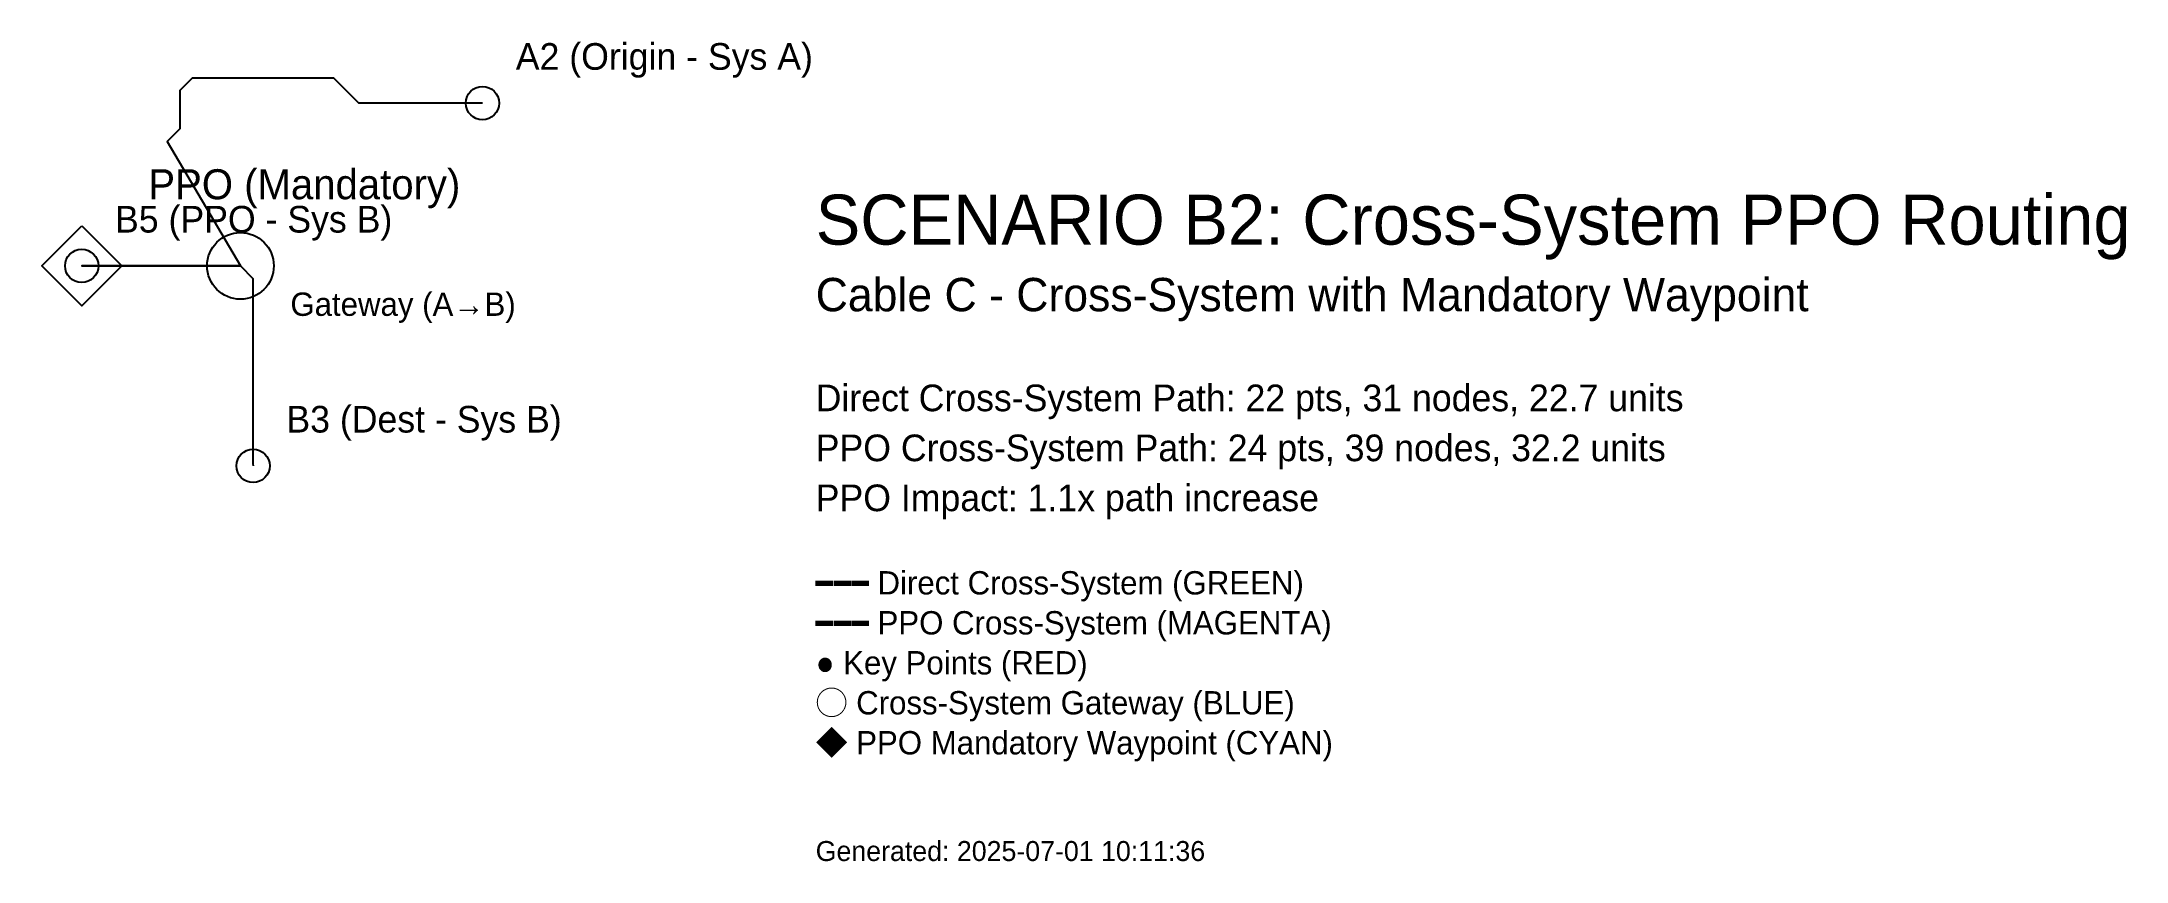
# Model space of a CAD drawing. Header units: metres. Extents: x 169.7 to 232.3, y -9.5 to 15.1.
import ezdxf

# ---------------------------------------------------------------- set-up
doc = ezdxf.new("R2010")
doc.units = ezdxf.units.M
for name, color, linetype in [('DIRECT_PATH', 3, 'Continuous'), ('GATEWAY', 5, 'Continuous'), ('KEY_POINTS', 1, 'Continuous'), ('LEGEND', 7, 'Continuous'), ('PPO_MARKER', 4, 'Continuous'), ('PPO_PATH', 6, 'Continuous'), ('TEXT', 7, 'Continuous')]:
    doc.layers.add(name, color=color, linetype=linetype)

msp = doc.modelspace()

# ---------------------------------------------------------------- linework, layer by layer
at = {"layer": 'DIRECT_PATH'}
msp.add_polyline3d([(182.946, 13.304, 157.295), (179.234, 13.304, 157.295), (178.858, 13.68, 157.295), (178.482, 14.056, 157.295), (177.381, 14.056, 157.295), (177.202, 14.056, 157.221), (176.958, 14.056, 156.977), (176.709, 14.056, 156.874), (174.237, 14.056, 156.874), (173.861, 13.68, 156.874), (173.861, 13.375, 156.874), (173.861, 13.126, 156.77), (173.861, 13.092, 156.737), (173.861, 12.843, 156.634), (173.861, 12.53, 156.634), (173.485, 12.154, 156.634), (175.682, 8.418, 153.96), (176.058, 8.042, 153.96), (176.058, 7.592, 153.96), (176.058, 2.924, 153.96), (176.058, 2.474, 153.96), (176.062, 2.416, 153.96)], dxfattribs=at)
at = {"layer": 'GATEWAY'}
msp.add_circle((175.682, 8.418, 153.96), 1, dxfattribs=at)
at = {"layer": 'KEY_POINTS'}
for centre in [(182.946, 13.304, 157.295), (170.919, 8.418, 153.96), (176.062, 2.416, 153.96)]:
    msp.add_circle(centre, 0.5, dxfattribs=at)
at = {"layer": 'PPO_MARKER'}
msp.add_polyline3d([(170.919, 9.618, 153.96), (172.119, 8.418, 153.96), (170.919, 7.218, 153.96), (169.719, 8.418, 153.96), (170.919, 9.618, 153.96)], dxfattribs=at)
at = {"layer": 'PPO_PATH'}
msp.add_polyline3d([(182.946, 13.304, 157.295), (179.234, 13.304, 157.295), (178.858, 13.68, 157.295), (178.482, 14.056, 157.295), (177.381, 14.056, 157.295), (177.202, 14.056, 157.221), (176.958, 14.056, 156.977), (176.709, 14.056, 156.874), (174.237, 14.056, 156.874), (173.861, 13.68, 156.874), (173.861, 13.375, 156.874), (173.861, 13.126, 156.77), (173.861, 13.092, 156.737), (173.861, 12.843, 156.634), (173.861, 12.53, 156.634), (173.485, 12.154, 156.634), (175.682, 8.418, 153.96), (170.919, 8.418, 153.96), (175.682, 8.418, 153.96), (176.058, 8.042, 153.96), (176.058, 7.592, 153.96), (176.058, 2.924, 153.96), (176.058, 2.474, 153.96), (176.062, 2.416, 153.96)], dxfattribs=at)

# ---------------------------------------------------------------- texts
at = {"layer": 'LEGEND'}
for s, height, p in [('SCENARIO B2: Cross-System PPO Routing', 1.5, (192.946, 9.056, 157.295)), ('Cable C - Cross-System with Mandatory Waypoint', 1, (192.946, 7.056, 157.295)), ('Direct Cross-System Path: 22 pts, 31 nodes, 22.7 units', 0.8, (192.946, 4.056, 157.295)), ('PPO Cross-System Path: 24 pts, 39 nodes, 32.2 units', 0.8, (192.946, 2.556, 157.295)), ('PPO Impact: 1.1x path increase', 0.8, (192.946, 1.056, 157.295)), ('━━━ Direct Cross-System (GREEN)', 0.7, (192.946, -1.444, 157.295)), ('━━━ PPO Cross-System (MAGENTA)', 0.7, (192.946, -2.644, 157.295)), ('● Key Points (RED)', 0.7, (192.946, -3.844, 157.295)), ('◯ Cross-System Gateway (BLUE)', 0.7, (192.946, -5.044, 157.295)), ('◆ PPO Mandatory Waypoint (CYAN)', 0.7, (192.946, -6.244, 157.295)), ('Generated: 2025-07-01 10:11:36', 0.6, (192.946, -9.444, 157.295))]:
    msp.add_text(s, height=height, dxfattribs=at).set_placement(p)
at = {"layer": 'TEXT'}
for s, height, p in [('A2 (Origin - Sys A)', 0.8, (183.946, 14.304, 157.295)), ('PPO (Mandatory)', 0.9, (172.919, 10.418, 153.96)), ('B5 (PPO - Sys B)', 0.8, (171.919, 9.418, 153.96)), ('Gateway (A→B)', 0.7, (177.182, 6.918, 153.96)), ('B3 (Dest - Sys B)', 0.8, (177.062, 3.416, 153.96))]:
    msp.add_text(s, height=height, dxfattribs=at).set_placement(p)

doc.saveas('drawing.dxf')
